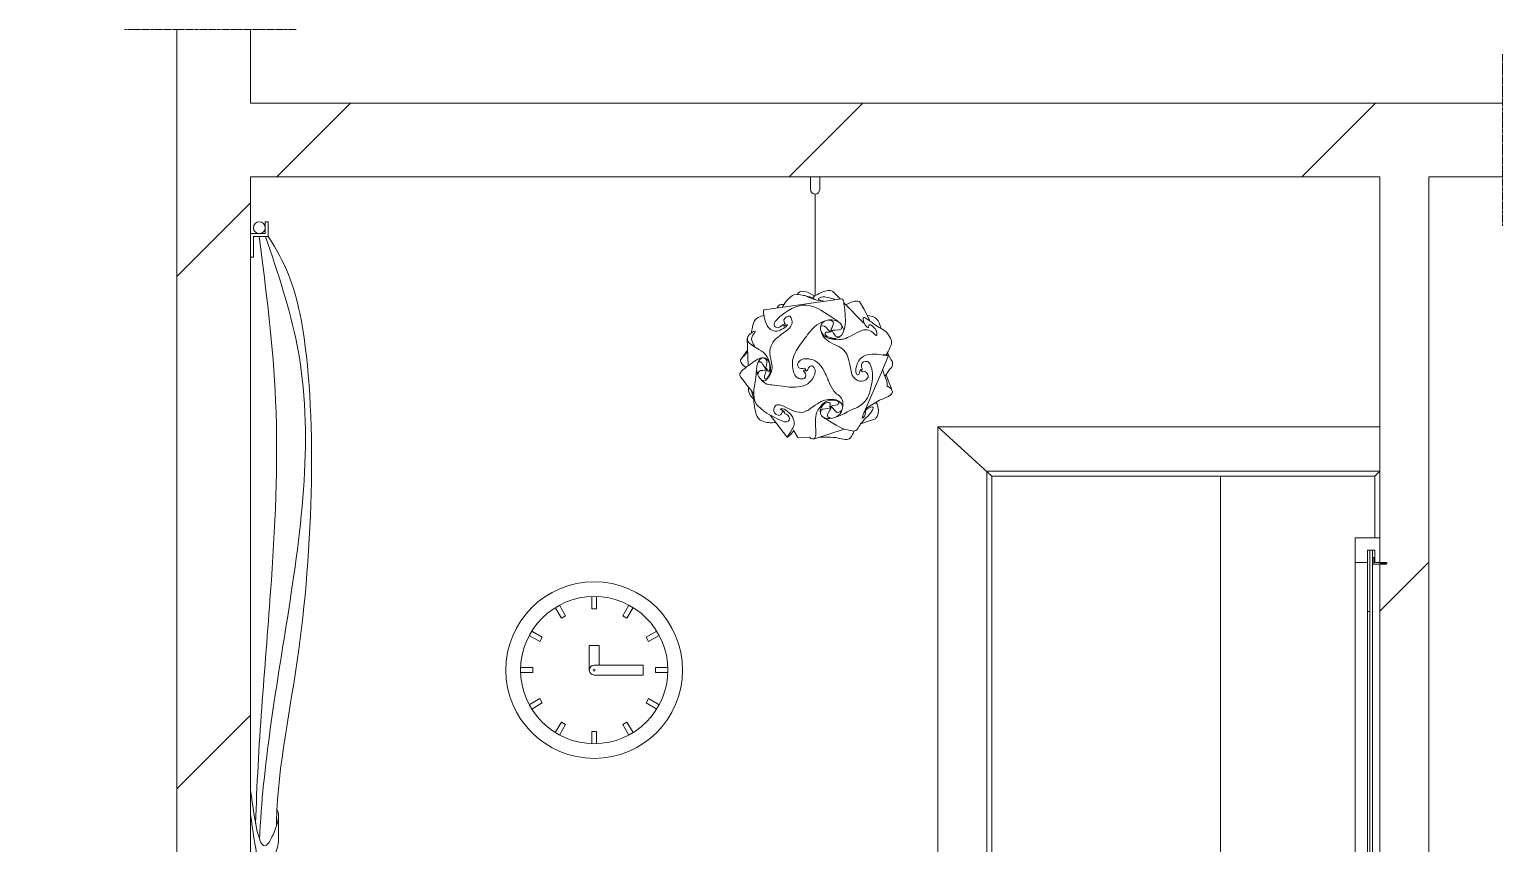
# Model space of a CAD drawing. Header units: centimetres. Extents: x -16179 to 12840, y -10704 to 3856.
# Drawn here: x -64.2 to 237.4, y -4979.3 to -4813.5 of the extents above; entities that cross this region are included whole.
import ezdxf

# ---------------------------------------------------------------- set-up
doc = ezdxf.new("R2010")
doc.units = ezdxf.units.CM
doc.header["$MEASUREMENT"] = 0
doc.linetypes.add('ACAD_ISO04W100', pattern=[0.762, 0.6096, -0.0762, 0, -0.0762])
for name, color, linetype, lineweight in [('A-LP-SEZIONI_Num_Penna__151', 151, 'Continuous', 18), ('A-prsp-2_Num_Penna__137', 137, 'Continuous', 18), ('A-SECT A-MCUT_Num_Penna__7', 7, 'Continuous', 18), ('A-SECT D-MCUT_Num_Penna__181', 181, 'Continuous', 18)]:
    doc.layers.add(name, color=color, linetype=linetype, lineweight=lineweight)
pattern_1 = [(45, (254.724, -5723.27), (-52.198, 52.198), [])]

msp = doc.modelspace()

# ---------------------------------------------------------------- hatches: boundary and pattern name
at = {"layer": 'A-SECT D-MCUT_Num_Penna__181', "linetype": 'Continuous', "lineweight": 18}
h = msp.add_hatch(dxfattribs=at)
h.set_pattern_fill('ANSI31', color=181, scale=100, style=0, pattern_type=2)
h.set_pattern_definition(pattern_1)
h.paths.add_polyline_path([(-34.17, -4813.47), (-34.17, -4861.97), (-19.17, -4861.97), (-19.17, -4843.47), (210.83, -4843.47), (210.83, -4922.1), (212.16, -4922.1, -1), (212.16, -4922.4), (210.84, -4922.4), (210.83, -4922.42), (210.83, -5113.47), (-19.17, -5113.47), (-19.17, -5015.97), (-34.17, -5015.97), (-34.17, -5123.47), (-64.17, -5123.47), (-64.17, -5143.47), (237.45, -5143.47), (237.45, -5113.47), (220.83, -5113.47), (220.83, -4843.47), (235.83, -4843.47), (235.83, -4828.47), (-19.17, -4828.47), (-19.17, -4813.47)])
h = msp.add_hatch(dxfattribs=at)
h.set_pattern_fill('ANSI31', color=181, scale=100, style=0, pattern_type=2)
h.set_pattern_definition(pattern_1)
h.paths.add_polyline_path([(-34.17, -4861.97), (-34.17, -5015.97), (-19.17, -5015.97), (-19.17, -4861.97)])

# ---------------------------------------------------------------- linework, layer by layer
at = {"layer": 'A-LP-SEZIONI_Num_Penna__151', "color": 151, "linetype": 'ACAD_ISO04W100', "lineweight": 18}
for p, q in [((-9.86, -4813.47), (-44.86, -4813.47)), ((235.83, -4818.47), (235.83, -4853.47))]:
    msp.add_line(p, q, dxfattribs=at)
at = {"layer": 'A-LP-SEZIONI_Num_Penna__151', "color": 151, "linetype": 'Continuous', "lineweight": 18}
for p, q in [((210.83, -4894.47), (120.83, -4894.47)), ((120.83, -4894.47), (120.83, -5023.97)), ((131.83, -4904.47), (120.83, -4894.47)), ((130.83, -5111.97), (130.83, -4903.47)), ((130.83, -4903.47), (210.83, -4903.47)), ((209.83, -4904.47), (210.83, -4903.47)), ((131.83, -5111.97), (131.83, -4904.47)), ((131.83, -4904.47), (209.83, -4904.47)), ((209.83, -4904.47), (209.83, -4917.07)), ((205.83, -4996.97), (205.83, -4922.07)), ((208.33, -4932.07), (208.33, -4986.97))]:
    msp.add_line(p, q, dxfattribs=at)
at = {"layer": 'A-LP-SEZIONI_Num_Penna__151', "color": 151, "linetype": 'Continuous', "lineweight": 18, "flags": 128}
for points in [[(94.9, -4846.07), (94.9, -4843.47)], [(96.76, -4843.47), (96.76, -4846.07)], [(95.85, -4867.52), (95.85, -4847.01)], [(105.78, -4873.33), (101.7, -4869.16)], [(82.01, -4876.43), (82.21, -4881.94)], [(111.38, -4886.68), (110.26, -4883.73)], [(95.72, -4896.85), (101.76, -4894.88)]]:
    msp.add_lwpolyline(points, dxfattribs=at)
msp.add_lwpolyline([(210.83, -4922.1), (209.8, -4922.1), (209.8, -4921.1), (209.47, -4921.1), (209.47, -4922.4), (210.8, -4922.4), (212.16, -4922.4, 1), (212.16, -4922.1), (210.8, -4922.1)], format="xyb", dxfattribs=at)
at = {"layer": 'A-LP-SEZIONI_Num_Penna__151', "color": 151, "linetype": 'Continuous', "lineweight": 18}
for points, knots in [([(96.76, -4846.07), (96.76, -4846.59), (96.35, -4847.01), (95.83, -4847.01), (95.32, -4847.01), (94.9, -4846.59), (94.9, -4846.07)], [0, 0, 0, 0, 1, 1, 1, 2, 2, 2, 2]), ([(89.82, -4869.05), (89.89, -4868.91), (90.78, -4867.73), (91.51, -4867.55), (92.24, -4867.36), (93.7, -4867.7), (93.7, -4867.7), (93.7, -4867.7), (95.41, -4868.15), (95.41, -4868.15)], [0, 0, 0, 0, 1, 1, 1, 2, 2, 2, 3, 3, 3, 3]), ([(92.23, -4867.43), (92.23, -4867.43), (92.49, -4866.81), (93.15, -4866.79), (93.81, -4866.77), (94.77, -4867.18), (95.27, -4867.51), (95.77, -4867.84), (95.7, -4867.81), (95.7, -4867.81)], [0, 0, 0, 0, 1, 1, 1, 2, 2, 2, 3, 3, 3, 3]), ([(97.6, -4868.8), (97.6, -4868.8), (96.27, -4868.7), (95.5, -4868.4), (94.74, -4868.1), (94.09, -4867.84), (94.09, -4867.84)], [0, 0, 0, 0, 1, 1, 1, 2, 2, 2, 2]), ([(100.95, -4868.33), (100.95, -4868.33), (99.41, -4866.87), (99.41, -4866.87), (99.41, -4866.87), (98.78, -4866.4), (97.79, -4866.76), (96.8, -4867.11), (95.65, -4867.8), (95.51, -4867.99), (95.37, -4868.18), (95.38, -4868.26), (95.59, -4868.37), (95.8, -4868.47), (95.84, -4868.5), (95.84, -4868.5)], [0, 0, 0, 0, 1, 1, 1, 2, 2, 2, 3, 3, 3, 4, 4, 4, 5, 5, 5, 5]), ([(99.83, -4868.48), (99.83, -4868.48), (97.86, -4867.76), (97, -4867.99), (96.14, -4868.22), (96.62, -4868.6), (96.84, -4868.67)], [0, 0, 0, 0, 1, 1, 1, 2, 2, 2, 2]), ([(85.3, -4870.71), (85.34, -4870.65), (85.43, -4870.6), (85.43, -4870.6), (85.43, -4870.6), (101.25, -4868.32), (101.25, -4868.32), (101.25, -4868.32), (101.54, -4868.3), (101.66, -4869.04), (101.77, -4869.79), (101.95, -4871.2), (101.98, -4872.01), (102.01, -4872.81), (102.22, -4876.04), (99.99, -4876.41), (97.76, -4876.78), (96.96, -4875.21), (96.94, -4874.46)], [0, 0, 0, 0, 1, 1, 1, 2, 2, 2, 3, 3, 3, 4, 4, 4, 5, 5, 5, 6, 6, 6, 6]), ([(100.43, -4872.87), (100.43, -4872.87), (96.83, -4870.44), (95.93, -4870.12), (95.02, -4869.79), (93.3, -4869.14), (91.07, -4870.33), (88.84, -4871.51), (87.93, -4872.66), (87.71, -4872.98), (87.5, -4873.31), (87.45, -4873.76), (87.56, -4873.93)], [0, 0, 0, 0, 1, 1, 1, 2, 2, 2, 3, 3, 3, 4, 4, 4, 4]), ([(88.1, -4870.15), (88.1, -4870.15), (88.41, -4869.49), (88.88, -4869.49), (89.34, -4869.49), (89.51, -4869.52), (89.51, -4869.52)], [0, 0, 0, 0, 1, 1, 1, 2, 2, 2, 2]), ([(106.97, -4872.79), (106.97, -4872.79), (105.73, -4870.39), (105.73, -4870.39), (105.73, -4870.39), (104.9, -4868.91), (104.9, -4868.91), (104.9, -4868.91), (104.28, -4868.55), (103.15, -4869.04), (102.02, -4869.54), (102.11, -4869.57), (102.11, -4869.57)], [0, 0, 0, 0, 1, 1, 1, 2, 2, 2, 3, 3, 3, 4, 4, 4, 4]), ([(85.33, -4871.74), (85.33, -4871.74), (83.85, -4872), (83.42, -4872.96), (83, -4873.93), (82.87, -4875.24), (82.87, -4875.24)], [0, 0, 0, 0, 1, 1, 1, 2, 2, 2, 2]), ([(89.54, -4873.8), (89.54, -4873.8), (89.84, -4873.6), (89.74, -4873.46), (89.64, -4873.32), (89.25, -4872.69), (89.63, -4872.33), (90, -4871.96), (90.69, -4871.57), (90.96, -4872.22), (91.24, -4872.88), (91.25, -4873.63), (90.58, -4874.3), (89.91, -4874.96), (87.71, -4876.42), (87.36, -4877.04), (87.01, -4877.65), (86.44, -4878.35), (86.68, -4880), (86.93, -4881.65), (87.27, -4882.14), (86.95, -4883.12), (86.63, -4884.11), (85.66, -4885.64), (84.89, -4884.89), (84.11, -4884.14), (83.68, -4882.88), (84.03, -4881.79), (84.38, -4880.7), (85.18, -4879.86), (86.06, -4880.69), (86.94, -4881.51), (86.58, -4883.1), (86.42, -4883.15), (86.26, -4883.21), (85.98, -4882.56), (85.98, -4882.56), (85.98, -4882.56), (85.82, -4882.58), (85.85, -4882.61), (85.88, -4882.65), (85.71, -4882.48), (85.85, -4882.14), (85.99, -4881.8), (86.23, -4880.51), (85.31, -4880.39)], [0, 0, 0, 0, 1, 1, 1, 2, 2, 2, 3, 3, 3, 4, 4, 4, 5, 5, 5, 6, 6, 6, 7, 7, 7, 8, 8, 8, 9, 9, 9, 10, 10, 10, 11, 11, 11, 12, 12, 12, 13, 13, 13, 14, 14, 14, 15, 15, 15, 15]), ([(87.56, -4873.93), (87.67, -4874.09), (88.09, -4874.48), (88.7, -4874.03), (89.32, -4873.59), (89.25, -4873.52), (89.4, -4873.64), (89.55, -4873.76), (89.41, -4874), (89.56, -4873.86), (89.7, -4873.73), (90.47, -4873.38), (90.08, -4873.81), (89.69, -4874.24), (88.55, -4875.02), (87.67, -4874.92)], [0, 0, 0, 0, 1, 1, 1, 2, 2, 2, 3, 3, 3, 4, 4, 4, 5, 5, 5, 5]), ([(93.61, -4883.21), (94.02, -4883.58), (94.17, -4884.35), (93.6, -4884.58), (93.03, -4884.81), (91.91, -4884.67), (91.52, -4883.44), (91.12, -4882.2), (91.06, -4881.18), (91.48, -4879.99), (91.91, -4878.81), (93.59, -4876.57), (93.7, -4876.47), (93.8, -4876.36), (95.53, -4873.89), (96.57, -4873.41), (97.61, -4872.93), (97.74, -4872.89), (97.74, -4872.89)], [0, 0, 0, 0, 1, 1, 1, 2, 2, 2, 3, 3, 3, 4, 4, 4, 5, 5, 5, 6, 6, 6, 6]), ([(96.94, -4874.46), (96.93, -4873.71), (97.28, -4872.54), (99.27, -4872.63), (101.26, -4872.71), (101.66, -4874.63), (101.67, -4874.79)], [0, 0, 0, 0, 1, 1, 1, 2, 2, 2, 2]), ([(97.02, -4873.97), (97.02, -4873.97), (97.61, -4873.57), (98.14, -4874.23), (98.66, -4874.9), (98.9, -4875.17), (99.06, -4875.07)], [0, 0, 0, 0, 1, 1, 1, 2, 2, 2, 2]), ([(99.06, -4874.99), (98.94, -4874.9), (99.04, -4874.69), (99.04, -4874.69), (99.04, -4874.69), (99.51, -4873.86), (99.55, -4873.3), (99.6, -4872.74), (98.56, -4872.68), (98.56, -4872.68)], [0, 0, 0, 0, 1, 1, 1, 2, 2, 2, 3, 3, 3, 3]), ([(101.05, -4875.92), (101.05, -4875.92), (100.35, -4876.31), (99.99, -4875.95), (99.63, -4875.59), (99.5, -4874.95), (99.36, -4874.93), (99.23, -4874.91), (99.11, -4874.91), (99.11, -4874.91), (99.04, -4874.73), (99.69, -4874.78), (100.65, -4874.69), (101.62, -4874.59), (101.19, -4873.79), (101.19, -4873.79)], [0, 0, 0, 0, 1, 1, 1, 2, 2, 2, 3, 3, 3, 4, 4, 4, 5, 5, 5, 5]), ([(109.62, -4874.6), (108.64, -4874.07), (107.7, -4873.39), (107.22, -4873.05), (106.74, -4872.71), (105.44, -4871.48), (105.61, -4872.6), (105.78, -4873.71), (106.47, -4874.15), (106.58, -4874.22), (106.69, -4874.29), (106.74, -4874.35), (106.72, -4874.04)], [0, 0, 0, 0, 1, 1, 1, 2, 2, 2, 3, 3, 3, 4, 4, 4, 4]), ([(109.25, -4874.34), (109.25, -4874.34), (108.8, -4872.23), (107.56, -4871.94), (106.31, -4871.64), (106.45, -4871.74), (106.45, -4871.74)], [0, 0, 0, 0, 1, 1, 1, 2, 2, 2, 2]), ([(106.72, -4874.04), (106.71, -4873.73), (106.86, -4873.36), (107.43, -4873.84), (107.99, -4874.32), (108.23, -4874.67), (108.3, -4874.96)], [0, 0, 0, 0, 1, 1, 1, 2, 2, 2, 2]), ([(85.98, -4882.71), (85.98, -4882.71), (85.41, -4884.2), (85.49, -4884.42), (85.56, -4884.65), (85.95, -4885.2), (86.59, -4883.65), (87.22, -4882.11), (86.01, -4879.96), (85.53, -4879.46), (85.05, -4878.96), (82.51, -4877.69), (82.24, -4877.19), (81.97, -4876.68), (81.93, -4876.17), (82.41, -4875.69), (82.89, -4875.21), (83.92, -4874.52), (83.55, -4875.25), (83.55, -4875.25), (82.6, -4876.08), (82.98, -4876.97), (83.36, -4877.86), (83.53, -4878.05), (83.53, -4878.05)], [0, 0, 0, 0, 1, 1, 1, 2, 2, 2, 3, 3, 3, 4, 4, 4, 5, 5, 5, 6, 6, 6, 7, 7, 7, 8, 8, 8, 8]), ([(108.47, -4879.64), (108.18, -4879.58), (105.54, -4879.39), (104.68, -4881.02), (103.82, -4882.66), (104.14, -4883.63), (104.35, -4883.75), (104.56, -4883.86), (104.7, -4883.94), (104.85, -4883.51), (104.99, -4883.07), (105.03, -4882.45), (105.21, -4882.89), (105.4, -4883.32), (105.35, -4883.21), (105.88, -4883.18), (106.4, -4883.15), (107.16, -4884.26), (106.14, -4884.86), (105.13, -4885.47), (103.58, -4885.07), (103.21, -4883.37), (102.84, -4881.66), (102.57, -4879.88), (102.14, -4879.4), (101.7, -4878.92), (101.78, -4878.57), (100.16, -4877.83), (98.54, -4877.1), (97.65, -4876.4), (97.35, -4875.76), (97.06, -4875.13), (97.06, -4875.13), (97.06, -4875.13)], [0, 0, 0, 0, 1, 1, 1, 2, 2, 2, 3, 3, 3, 4, 4, 4, 5, 5, 5, 6, 6, 6, 7, 7, 7, 8, 8, 8, 9, 9, 9, 10, 10, 10, 11, 11, 11, 11]), ([(99.69, -4876.41), (99.69, -4876.41), (98.1, -4876.22), (97.87, -4875.64), (97.64, -4875.06), (98.42, -4875.14), (98.65, -4875.14), (98.89, -4875.14), (99.11, -4875.05), (99.11, -4875.05)], [0, 0, 0, 0, 1, 1, 1, 2, 2, 2, 3, 3, 3, 3]), ([(108.3, -4874.96), (108.37, -4875.24), (108.68, -4876.35), (107.92, -4875.55), (107.16, -4874.74), (106.34, -4874.42), (105.33, -4874.8), (104.31, -4875.18), (102.34, -4876.37), (101.82, -4876.5), (101.3, -4876.62), (100.33, -4876.79), (99.3, -4876.56), (98.27, -4876.33), (98.44, -4876.34), (98.44, -4876.34)], [0, 0, 0, 0, 1, 1, 1, 2, 2, 2, 3, 3, 3, 4, 4, 4, 5, 5, 5, 5]), ([(110.32, -4879.74), (110.32, -4879.74), (111.58, -4877.81), (111.39, -4877), (111.21, -4876.2), (110.59, -4875.14), (109.62, -4874.6)], [0, 0, 0, 0, 1, 1, 1, 2, 2, 2, 2]), ([(82.04, -4878.82), (82.04, -4878.82), (80.67, -4880.71), (80.67, -4880.71), (80.67, -4880.71), (80.53, -4881.25), (80.96, -4881.67), (81.39, -4882.1), (81.69, -4882.35), (81.69, -4882.35)], [0, 0, 0, 0, 1, 1, 1, 2, 2, 2, 3, 3, 3, 3]), ([(105.88, -4891.28), (105.88, -4891.28), (109.28, -4883.48), (109.28, -4883.48), (109.28, -4883.48), (110.79, -4879.92), (110.79, -4879.92), (110.79, -4879.92), (109.62, -4879.53), (109.71, -4879.77)], [0, 0, 0, 0, 1, 1, 1, 2, 2, 2, 3, 3, 3, 3]), ([(85.07, -4880.34), (85.07, -4880.34), (84.48, -4880.34), (83.48, -4881.05), (82.47, -4881.76), (81.05, -4882.88), (81.05, -4882.88), (81.05, -4882.88), (80.29, -4883.64), (80.47, -4883.97), (80.65, -4884.3), (83.28, -4887.65), (83.28, -4887.65)], [0, 0, 0, 0, 1, 1, 1, 2, 2, 2, 3, 3, 3, 4, 4, 4, 4]), ([(83.87, -4882.92), (83.87, -4882.92), (83.68, -4885.43), (83.49, -4886.1), (83.3, -4886.76), (83.1, -4888.95), (83.99, -4889.92), (84.87, -4890.88), (85.39, -4891.36), (87.03, -4892.22), (88.67, -4893.09), (89.44, -4893.49), (89.97, -4893.42), (90.49, -4893.35), (90.83, -4892.89), (90.49, -4892.33), (90.16, -4891.77), (89.73, -4891.88), (89.6, -4891.75), (89.46, -4891.62), (89.48, -4891.43), (89.61, -4891.43)], [0, 0, 0, 0, 1, 1, 1, 2, 2, 2, 3, 3, 3, 4, 4, 4, 5, 5, 5, 6, 6, 6, 7, 7, 7, 7]), ([(85.85, -4882.76), (85.85, -4882.76), (85.89, -4882.89), (85.7, -4882.9), (85.51, -4882.91), (84.74, -4883), (84.74, -4883), (84.74, -4883), (84.12, -4883.24), (84.22, -4883.73)], [0, 0, 0, 0, 1, 1, 1, 2, 2, 2, 3, 3, 3, 3]), ([(85.86, -4882.68), (85.86, -4882.68), (85.8, -4882.77), (85.57, -4882.35), (85.35, -4881.93), (84.79, -4880.83), (84.3, -4881.29)], [0, 0, 0, 0, 1, 1, 1, 2, 2, 2, 2]), ([(84.89, -4884.93), (84.89, -4884.93), (85.73, -4885.87), (86.65, -4885.87), (87.57, -4885.87), (89.68, -4886.2), (90.52, -4886.32), (91.35, -4886.44), (93.38, -4886.36), (94.35, -4885.64), (95.31, -4884.92), (96.22, -4883.42), (95.67, -4882.44)], [0, 0, 0, 0, 1, 1, 1, 2, 2, 2, 3, 3, 3, 4, 4, 4, 4]), ([(93.89, -4882.74), (93.89, -4882.74), (93.95, -4882.48), (93.62, -4882.51), (93.29, -4882.55), (92.48, -4882.68), (92.3, -4882.02), (92.12, -4881.36), (92.83, -4880.59), (93.77, -4880.57), (94.71, -4880.54), (96.14, -4880.73), (97.08, -4882.13), (98.03, -4883.54), (98.36, -4884.62), (98.45, -4884.86), (98.55, -4885.1), (99.47, -4887.31), (100.26, -4887.77), (101.06, -4888.22), (101.61, -4888.86), (101.46, -4890.17), (101.31, -4891.48), (100.82, -4892.37), (99.36, -4892.64), (97.9, -4892.9), (97.09, -4892.58), (96.9, -4891.59), (96.71, -4890.59), (97.66, -4889.66), (98.06, -4889.54), (98.46, -4889.41), (99.1, -4889.38), (98.92, -4889.93), (98.74, -4890.48), (98.89, -4890.46), (98.89, -4890.46)], [0, 0, 0, 0, 1, 1, 1, 2, 2, 2, 3, 3, 3, 4, 4, 4, 5, 5, 5, 6, 6, 6, 7, 7, 7, 8, 8, 8, 9, 9, 9, 10, 10, 10, 11, 11, 11, 12, 12, 12, 12]), ([(95.67, -4882.44), (95.11, -4881.47), (94.5, -4882.38), (94.5, -4882.38), (94.5, -4882.38), (94.21, -4883.15), (94.02, -4883.06), (93.83, -4882.96), (93.86, -4882.82), (93.86, -4882.82), (93.86, -4882.82), (93.2, -4882.84), (93.61, -4883.21)], [0, 0, 0, 0, 1, 1, 1, 2, 2, 2, 3, 3, 3, 4, 4, 4, 4]), ([(107.53, -4883.52), (107.41, -4882.32), (106.96, -4881.19), (106.47, -4881.14), (105.97, -4881.08), (105.28, -4881.15), (105.27, -4881.81), (105.26, -4882.48), (105.55, -4882.8), (105.34, -4882.82)], [0, 0, 0, 0, 1, 1, 1, 2, 2, 2, 3, 3, 3, 3]), ([(110.05, -4884.11), (110.05, -4884.11), (111.05, -4882.62), (111.28, -4882.45), (111.51, -4882.28), (111.72, -4881.53), (111.56, -4881.22)], [0, 0, 0, 0, 1, 1, 1, 2, 2, 2, 2]), ([(100.17, -4892.43), (100.17, -4892.43), (101.92, -4891.76), (102.09, -4891.58), (102.26, -4891.4), (103.45, -4890.87), (104.1, -4890.65), (104.75, -4890.42), (106.27, -4889.29), (106.72, -4888.09), (107.17, -4886.89), (107.64, -4884.72), (107.53, -4883.52)], [0, 0, 0, 0, 1, 1, 1, 2, 2, 2, 3, 3, 3, 4, 4, 4, 4]), ([(111.56, -4887.28), (111.45, -4886.34), (110.53, -4886.2), (110.53, -4886.2), (110.53, -4886.2), (110.62, -4885.33), (110.17, -4884.44)], [0, 0, 0, 0, 1, 1, 1, 2, 2, 2, 2]), ([(82.27, -4886.47), (82.27, -4886.47), (82.18, -4887.49), (82.6, -4887.98), (83.02, -4888.47), (83.28, -4888.72), (83.28, -4888.72)], [0, 0, 0, 0, 1, 1, 1, 2, 2, 2, 2]), ([(82.85, -4887.2), (82.85, -4887.2), (83.27, -4888.28), (83.37, -4889.31), (83.48, -4890.35), (83.62, -4892.4), (84.6, -4893.03), (85.58, -4893.65), (86.71, -4893.61), (87.08, -4893.59), (87.45, -4893.57), (87.8, -4893.56), (87.8, -4893.56)], [0, 0, 0, 0, 1, 1, 1, 2, 2, 2, 3, 3, 3, 4, 4, 4, 4]), ([(98.9, -4890.2), (98.9, -4890.2), (100.38, -4889.93), (100.38, -4889.93), (100.38, -4889.93), (101.09, -4889.44), (100.33, -4889.16), (99.56, -4888.87), (98.1, -4888.84), (97.16, -4890.01), (96.22, -4891.19), (96, -4891.37), (95.92, -4892.87), (95.85, -4894.37), (96.06, -4895.56), (95.97, -4896.07), (95.87, -4896.57), (95.79, -4896.93), (95.29, -4896.9), (94.79, -4896.87), (94.71, -4896.52), (94.71, -4896.52), (94.71, -4896.52), (92.31, -4896.62), (92.31, -4896.62), (92.31, -4896.62), (91.43, -4895.09), (91.43, -4895.09), (91.43, -4895.09), (91.41, -4895.22), (91.39, -4895.3), (91.37, -4895.38), (90.9, -4896), (90.47, -4896.37), (90.04, -4896.75), (90.04, -4896.47), (90.04, -4896.47), (90.04, -4896.47), (86.68, -4892.09), (86.68, -4892.09)], [0, 0, 0, 0, 1, 1, 1, 2, 2, 2, 3, 3, 3, 4, 4, 4, 5, 5, 5, 6, 6, 6, 7, 7, 7, 8, 8, 8, 9, 9, 9, 10, 10, 10, 11, 11, 11, 12, 12, 12, 13, 13, 13, 13]), ([(89.69, -4891.43), (89.69, -4891.43), (89.25, -4891.17), (89.12, -4891.47), (88.99, -4891.76), (88.79, -4892.5), (87.86, -4891.84), (86.94, -4891.18), (87.59, -4890.03), (88.09, -4889.98), (88.58, -4889.93), (88.74, -4889.84), (90.69, -4890.87), (92.64, -4891.9), (93.79, -4891.41), (94.34, -4891.08), (94.89, -4890.75), (96.8, -4889.31), (97.3, -4889.13), (97.8, -4888.95), (99.17, -4888.71), (100.09, -4888.95), (101.01, -4889.2), (101.4, -4889.81), (101.41, -4890.21)], [0, 0, 0, 0, 1, 1, 1, 2, 2, 2, 3, 3, 3, 4, 4, 4, 5, 5, 5, 6, 6, 6, 7, 7, 7, 8, 8, 8, 8]), ([(106.19, -4890.73), (106.19, -4890.73), (108.97, -4888.97), (108.97, -4888.97), (108.97, -4888.97), (111.68, -4888.21), (111.56, -4887.28)], [0, 0, 0, 0, 1, 1, 1, 2, 2, 2, 2]), ([(89.45, -4891.26), (89.45, -4891.26), (88.41, -4890.68), (88.96, -4890.69), (89.51, -4890.7), (90.89, -4891.7), (91.26, -4892.52), (91.63, -4893.35), (91.7, -4894.04), (91.18, -4894.92), (90.66, -4895.8), (90.21, -4896.39), (90.21, -4896.39), (90.21, -4896.39), (90.12, -4896.53), (90.19, -4896.53)], [0, 0, 0, 0, 1, 1, 1, 2, 2, 2, 3, 3, 3, 4, 4, 4, 5, 5, 5, 5]), ([(98.92, -4890.41), (98.92, -4890.41), (99.02, -4890.65), (98.36, -4890.69), (97.69, -4890.73), (96.91, -4890.83), (96.91, -4891.39)], [0, 0, 0, 0, 1, 1, 1, 2, 2, 2, 2]), ([(97.69, -4892.62), (97.69, -4892.62), (100.78, -4894.7), (102.16, -4895.01), (103.55, -4895.32), (104.03, -4895.54), (104.51, -4894.8), (104.99, -4894.05), (105.09, -4893.81), (105.09, -4893.81), (105.09, -4893.81), (106.23, -4892.54), (106.67, -4892.12), (107.1, -4891.69), (108.37, -4890.07), (107.19, -4890.41), (106, -4890.75), (105.76, -4891.66), (105.66, -4891.88), (105.57, -4892.09), (105.23, -4892.99), (105.61, -4892.62)], [0, 0, 0, 0, 1, 1, 1, 2, 2, 2, 3, 3, 3, 4, 4, 4, 5, 5, 5, 6, 6, 6, 7, 7, 7, 7]), ([(98.92, -4890.34), (98.92, -4890.34), (99.19, -4890.4), (99.01, -4890.73), (98.83, -4891.06), (98.22, -4891.92), (98.34, -4892.19), (98.45, -4892.47), (98.66, -4892.65), (99.09, -4892.65)], [0, 0, 0, 0, 1, 1, 1, 2, 2, 2, 3, 3, 3, 3]), ([(98.91, -4890.27), (98.91, -4890.27), (99.11, -4890.07), (99.46, -4890.62), (99.81, -4891.17), (100.26, -4891.62), (100.63, -4891.48), (101, -4891.35), (101.2, -4891.11), (101.2, -4891.11)], [0, 0, 0, 0, 1, 1, 1, 2, 2, 2, 3, 3, 3, 3]), ([(105.09, -4893.81), (105.09, -4893.81), (108.13, -4892.81), (108.13, -4892.81), (108.13, -4892.81), (108.78, -4892.06), (108.71, -4891.03), (108.64, -4890), (108.44, -4889.48), (108.12, -4889.63)], [0, 0, 0, 0, 1, 1, 1, 2, 2, 2, 3, 3, 3, 3]), ([(96.89, -4896.52), (96.89, -4896.52), (99.67, -4896.45), (100.53, -4896.73), (101.39, -4897.01), (102.67, -4897.15), (102.98, -4896.74), (103.29, -4896.33), (103.72, -4895.63), (103.74, -4895.42), (103.77, -4895.21), (103.76, -4895.3), (103.76, -4895.3)], [0, 0, 0, 0, 1, 1, 1, 2, 2, 2, 3, 3, 3, 4, 4, 4, 4])]:
    msp.add_open_spline(points, degree=3, knots=knots, dxfattribs=at)
for points in [[(85.68, -4872.9), (85.25, -4871.5), (85.26, -4870.77), (85.3, -4870.71)], [(89.19, -4870), (89.19, -4870), (89.75, -4869.19), (89.82, -4869.05)], [(87.67, -4874.92), (86.78, -4874.82), (86.12, -4874.29), (85.68, -4872.9)], [(82.05, -4879.12), (82.05, -4879.12), (81.45, -4879.98), (81.12, -4880.19)], [(110.7, -4879.95), (110.7, -4879.95), (108.77, -4879.7), (108.47, -4879.64)], [(111.56, -4881.22), (111.41, -4880.91), (110.55, -4879.39), (110.55, -4879.39)], [(105.34, -4882.82), (105.13, -4882.83), (105.16, -4882.75), (105.16, -4882.75)], [(110.17, -4884.44), (109.71, -4883.55), (109.63, -4882.8), (109.63, -4882.8)], [(105.61, -4892.62), (105.99, -4892.26), (106.17, -4891.45), (106.1, -4891.34)]]:
    msp.add_open_spline(points, degree=3, dxfattribs=at)
at = {"layer": 'A-prsp-2_Num_Penna__137', "color": 137, "linetype": 'Continuous', "lineweight": 18}
for p, q in [((-16.17, -4855.06), (-16.17, -4852.66)), ((-16.17, -4852.66), (-15.57, -4852.66)), ((-15.57, -4852.66), (-15.57, -4855.06)), ((-16.17, -4855.06), (-19.17, -4855.06)), ((-18.57, -4859.86), (-18.57, -4855.66)), ((-15.57, -4855.66), (-18.57, -4855.66)), ((-15.57, -4855.06), (-15.57, -4855.66)), ((-19.17, -4859.86), (-18.57, -4859.86)), ((178.4, -4904.47), (178.4, -5111.97)), ((42.9, -4931.29), (44.15, -4933.45)), ((43.77, -4930.79), (45.01, -4932.95)), ((50.33, -4931.52), (50.33, -4929.03)), ((51.33, -4931.52), (51.33, -4929.03)), ((57.89, -4930.79), (56.65, -4932.95)), ((58.76, -4931.29), (57.51, -4933.45)), ((44.15, -4933.45), (45.01, -4932.95)), ((50.33, -4931.52), (51.33, -4931.52)), ((56.65, -4932.95), (57.51, -4933.45)), ((37.6, -4936.96), (39.76, -4938.21)), ((38.1, -4936.1), (40.26, -4937.34)), ((39.76, -4938.21), (40.26, -4937.34)), ((63.56, -4936.1), (61.41, -4937.34)), ((61.41, -4937.34), (61.91, -4938.21)), ((64.06, -4936.96), (61.91, -4938.21)), ((49.83, -4944.02), (49.83, -4939.02)), ((49.83, -4939.02), (51.83, -4939.02)), ((51.83, -4939.02), (51.83, -4943.02)), ((50.83, -4943.02), (60.83, -4943.02)), ((60.83, -4943.02), (60.83, -4945.02)), ((35.84, -4943.52), (38.33, -4943.52)), ((35.84, -4944.52), (38.33, -4944.52)), ((38.33, -4944.52), (38.33, -4943.52)), ((60.83, -4945.02), (50.83, -4945.02)), ((65.82, -4943.52), (63.33, -4943.52)), ((63.33, -4943.52), (63.33, -4944.52)), ((65.82, -4944.52), (63.33, -4944.52)), ((37.6, -4951.09), (39.76, -4949.84)), ((38.1, -4951.95), (40.26, -4950.71)), ((39.76, -4949.84), (40.26, -4950.71)), ((61.41, -4950.71), (61.91, -4949.84)), ((63.56, -4951.95), (61.41, -4950.71)), ((64.06, -4951.09), (61.91, -4949.84)), ((42.9, -4956.76), (44.15, -4954.6)), ((43.77, -4957.26), (45.01, -4955.1)), ((44.15, -4954.6), (45.01, -4955.1)), ((56.65, -4955.1), (57.51, -4954.6)), ((57.89, -4957.26), (56.65, -4955.1)), ((58.76, -4956.76), (57.51, -4954.6)), ((50.33, -4959.02), (50.33, -4956.52)), ((51.33, -4956.52), (50.33, -4956.52)), ((51.33, -4959.02), (51.33, -4956.52)), ((-13.49, -4978.89), (-13.49, -4973.81))]:
    msp.add_line(p, q, dxfattribs=at)
for centre, radius in [((-17.37, -4853.86), 1.2), ((50.83, -4944.02), 18), ((50.83, -4944.02), 15), ((50.83, -4944.02), 0.2)]:
    msp.add_circle(centre, radius, dxfattribs=at)
msp.add_arc((50.83, -4944.02), 1, 90, 270, dxfattribs=at)
for points, knots in [([(-17.41, -4855.66), (-15.98, -4866.82), (-14.55, -4877.97), (-14.06, -4889.17), (-13.49, -4902.14), (-14.17, -4915.17), (-15.1, -4928.16), (-16.23, -4943.9), (-17.71, -4959.58), (-18.13, -4975.3)], [0, 0, 0, 0, 1, 1, 1, 2, 2, 2, 3, 3, 3, 3]), ([(-16.13, -4855.66), (-13.63, -4863), (-11.12, -4870.33), (-9.67, -4877.83), (-6.16, -4895.88), (-8.75, -4914.85), (-11.67, -4933.42), (-14.06, -4948.58), (-16.67, -4963.46), (-17.33, -4978.49)], [0, 0, 0, 0, 1, 1, 1, 2, 2, 2, 3, 3, 3, 3]), ([(-15.57, -4855.66), (-11.98, -4861.18), (-10.33, -4865.53), (-9.14, -4871.25), (-5.62, -4888.2), (-6.23, -4917.18), (-9.33, -4939.8), (-11.06, -4952.45), (-13.58, -4963.11), (-13.86, -4974.83), (-13.87, -4975.14), (-13.87, -4975.46), (-13.88, -4975.77)], [0, 0, 0, 0, 1, 1, 1, 2, 2, 2, 3, 3, 3, 4, 4, 4, 4]), ([(-13.79, -4972.32), (-13.69, -4972.54), (-13.61, -4972.77), (-13.56, -4973.01), (-13.3, -4974.24), (-13.8, -4975.74), (-14.45, -4977.25), (-14.82, -4978.1), (-15.24, -4978.96), (-15.62, -4979.42), (-17.38, -4981.55), (-18.28, -4975.01), (-19.17, -4968.48)], [0, 0, 0, 0, 1, 1, 1, 2, 2, 2, 3, 3, 3, 4, 4, 4, 4]), ([(-13.49, -4978.55), (-13.44, -4979.67), (-13.89, -4980.96), (-14.45, -4982.25), (-14.82, -4983.1), (-15.24, -4983.96), (-15.62, -4984.42), (-17.38, -4986.55), (-18.28, -4980.01), (-19.17, -4973.48)], [0, 0, 0, 0, 1, 1, 1, 2, 2, 2, 3, 3, 3, 3])]:
    msp.add_open_spline(points, degree=3, knots=knots, dxfattribs=at)
at = {"layer": 'A-SECT A-MCUT_Num_Penna__7', "color": 7, "linetype": 'Continuous', "lineweight": 18}
for p, q in [((-34.17, -4813.47), (-34.17, -5125.47)), ((-19.17, -4828.47), (-19.17, -4813.47)), ((235.83, -4828.47), (-19.17, -4828.47)), ((210.83, -4843.47), (-19.17, -4843.47)), ((-19.17, -4843.47), (-19.17, -5113.47)), ((210.83, -4922.1), (210.83, -4843.47)), ((220.83, -5111.97), (220.83, -4843.47)), ((220.83, -4843.47), (235.83, -4843.47)), ((210.83, -4917.07), (205.83, -4917.07)), ((205.83, -4917.07), (205.83, -4922.07)), ((208.33, -4922.07), (205.83, -4922.07)), ((208.33, -4922.07), (208.33, -4919.57)), ((208.33, -4919.57), (209.83, -4919.57)), ((208.33, -4922.07), (208.33, -4932.07)), ((208.83, -4919.57), (208.83, -4999.47)), ((209.33, -4919.57), (209.33, -4999.47)), ((209.83, -4919.57), (209.83, -4922.07)), ((211.09, -4922.1), (210.84, -4922.4)), ((211.29, -4922.1), (211.04, -4922.4)), ((211.49, -4922.1), (211.24, -4922.4)), ((211.69, -4922.1), (211.44, -4922.4)), ((211.89, -4922.1), (211.64, -4922.4)), ((212.09, -4922.1), (211.84, -4922.4)), ((212.26, -4922.13), (212.04, -4922.4)), ((210.83, -5113.47), (210.83, -4922.4)), ((208.83, -4932.07), (208.33, -4932.07))]:
    msp.add_line(p, q, dxfattribs=at)

doc.saveas('drawing.dxf')
